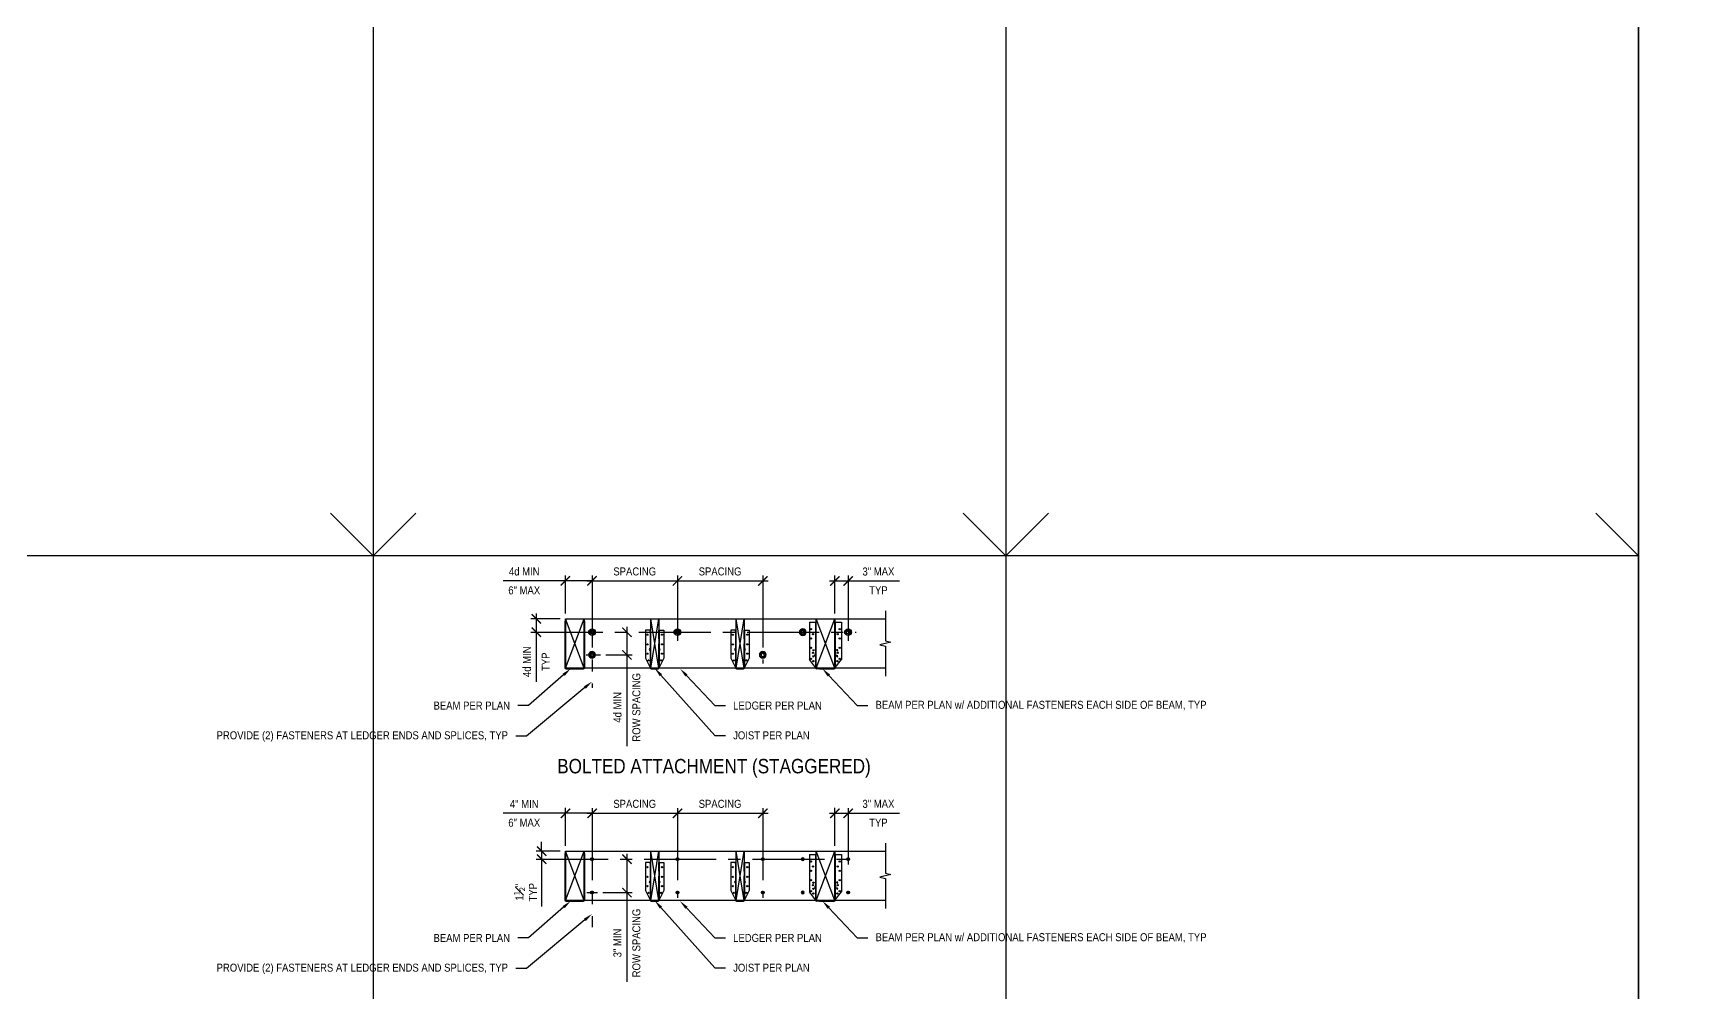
# Model space of a CAD drawing. Header units: inches. Extents: x -16404 to 14624, y -1591 to 16152.
# Drawn here: x 8938.5 to 9251, y 7350.1 to 7529.9 of the extents above; entities that cross this region are included whole.
import ezdxf
from ezdxf import colors
from ezdxf.entities.mleader import LeaderData, LeaderLine
from ezdxf.math import Vec2, Vec3

# ---------------------------------------------------------------- set-up
doc = ezdxf.new("R2010")
doc.units = ezdxf.units.IN
doc.header["$LTSCALE"] = 24
doc.header["$MEASUREMENT"] = 0
doc.linetypes.add('CENTER2', pattern=[1.125, 0.75, -0.125, 0.125, -0.125])
doc.linetypes.add('DASHED2', pattern=[0.375, 0.25, -0.125])
doc.layers.get('0').update_dxf_attribs({"linetype": 'CONTINUOUS'})
doc.layers.get('DefPoints').update_dxf_attribs({"color": 251, "linetype": 'CONTINUOUS'})
doc.layers.add('DESIGNER COMMENTS', color=221, linetype='CONTINUOUS', plot=False)
doc.layers.add('S-ANNO-GRID-NONPLOT', color=251, linetype='CONTINUOUS', plot=False)
for name, color, linetype in [('S-ANNO-DIMS', 2, 'CONTINUOUS'), ('S-ANNO-NOTE', 4, 'CONTINUOUS'), ('S-BOLT', 2, 'CONTINUOUS'), ('S-BREAK', 2, 'CONTINUOUS'), ('S-FASTENERS', 1, 'CONTINUOUS'), ('S-SIMPSON', 2, 'CONTINUOUS'), ('S-TYP DETAIL BLOCKS', 1, 'CONTINUOUS'), ('S-WOOD', 3, 'CONTINUOUS')]:
    doc.layers.add(name, color=color, linetype=linetype)
doc.styles.add('Arial', font='arial.ttf', dxfattribs={"width": 0.85})
doc.dimstyles.new('DIM-16_Se', dxfattribs={"dimscale": 16, "dimtxt": 0.09375, "dimasz": 0.109375, "dimexe": 0.0625, "dimexo": 0.0625, "dimgap": 0.0625, "dimtad": 1, "dimdec": 4, "dimzin": 11, "dimdsep": 46, "dimlunit": 4, "dimtxsty": 'Arial', "dimblk": 'ARCHTICK', "dimcen": 0.125, "dimdle": 0.0625, "dimclrd": 256, "dimclre": 256, "dimclrt": 4, "dimadec": 0, "dimazin": 0, "dimtfac": 0.75, "dimtdec": 4, "dimtmove": 0, "dimatfit": 3, "dimfxl": 1, "dimfrac": 1, "dimtolj": 1, "dimtzin": 0, "dimarcsym": 0})

# ---------------------------------------------------------------- blocks, each defined once
blk = doc.blocks.new('Se_30x42_DETAILS_GRID')
for p, q in [((22.242, 21.75), (22.242, 14.5)), ((29.656, 21.75), (29.656, 14.5)), ((37.07, 21.75), (37.07, 14.5)), ((22.242, 14.5), (22.742, 15)), ((29.656, 14.5), (30.156, 15)), ((22.242, 14.5), (14.828, 14.5)), ((29.656, 14.5), (22.242, 14.5)), ((22.242, 14.5), (22.242, 7.25)), ((37.07, 14.5), (29.656, 14.5)), ((29.656, 14.5), (29.656, 7.25)), ((37.07, 14.5), (37.07, 7.25))]:
    blk.add_line(p, q)
at = {"linetype": 'DASHED2', "ltscale": 0.5}
for p, q in [((22.242, 14.5), (21.742, 15)), ((29.656, 14.5), (29.156, 15)), ((37.07, 14.5), (36.57, 15))]:
    blk.add_line(p, q, dxfattribs=at)
blk = doc.blocks.new('_Open90')
at = {"color": 0, "linetype": 'ByBlock', "lineweight": -2}
for p, q in [((0, 0), (-1, 0)), ((-0.5, 0.5), (0, 0)), ((0, 0), (-0.5, -0.5))]:
    blk.add_line(p, q, dxfattribs=at)
blk = doc.blocks.new('*U121')
blk.add_lwpolyline([(-0.27, 0.47), (-0.55, 0), (-0.27, -0.47), (0.27, -0.47), (0.55, 0), (0.27, 0.47)], close=True)
for radius in [0.625, 0.312]:
    blk.add_circle((0, 0), radius)
blk = doc.blocks.new('HU410-f')
for p, q in [((-3.01, 8.63), (-3.01, 1.62)), ((-3.01, 8.63), (-1.78, 8.63)), ((-1.86, 8.63), (-1.86, 1.05)), ((-1.78, 8.63), (-1.78, 1.05)), ((1.78, 5.06), (1.78, 8.62)), ((1.78, 8.62), (3, 8.62)), ((1.86, 8.62), (1.86, 5.06)), ((3, 8.62), (3, 1.62)), ((1.78, 0.12), (1.78, 5.07)), ((1.86, 5.07), (1.86, 0.12)), ((-1.87, 0.14), (-3.01, 1.62)), ((-1.86, 1.06), (-1.86, 0.12)), ((-1.78, 1.06), (-1.78, 0.12)), ((-1.66, 0), (1.66, 0)), ((-0.9, 0), (-0.9, -0.08)), ((-0.65, 0), (-0.65, -0.08)), ((1.86, 0.14), (3, 1.62)), ((-0.27, -0.08), (-1.67, -0.08)), ((-1.1, -0.08), (1.66, -0.08)), ((-0.31, -0.08), (-0.15, -0.08)), ((0.66, 0), (0.66, -0.08)), ((0.91, 0), (0.91, -0.08))]:
    blk.add_line(p, q)
for points in [[(-2.31, 3.48), (-2.12, 3.43, -0.57735), (-2.11, 3.38), (-2.24, 3.25, -0.57735), (-2.3, 3.26), (-2.34, 3.44, -0.57735)], [(2.29, 3.48), (2.11, 3.43, 0.57735), (2.1, 3.38), (2.23, 3.25, 0.57735), (2.28, 3.26), (2.33, 3.44, 0.57735)], [(-2.31, 2.35), (-2.12, 2.3, -0.57735), (-2.11, 2.25), (-2.24, 2.12, -0.57735), (-2.3, 2.13), (-2.34, 2.32, -0.57735)], [(2.29, 2.35), (2.11, 2.3, 0.57735), (2.1, 2.25), (2.23, 2.12, 0.57735), (2.28, 2.13), (2.33, 2.32, 0.57735)]]:
    blk.add_lwpolyline(points, format="xyb", close=True)
for centre in [(-2.69, 7.32), (-2.31, 6.39), (2.3, 6.39), (2.68, 7.32), (-2.69, 5.57), (-2.69, 3.82), (2.68, 5.57), (2.68, 3.82), (-2.69, 1.77), (-2.31, 2.89), (-2.25, 1.34), (2.24, 1.34), (2.3, 2.89), (2.68, 1.77)]:
    blk.add_circle(centre, 0.109)
for centre, radius, start, end in [((-1.86, 2.5), 0.156, 90, 270), ((-1.66, 0.12), 0.2, 180, 270), ((-1.65, 0.13), 0.125, 180, 269.9927), ((1.66, 0.12), 0.2, 270, 0), ((1.66, 0.12), 0.125, 269.9927, 0), ((1.86, 2.5), 0.156, 270, 90)]:
    blk.add_arc(centre, radius, start, end)
blk = doc.blocks.new('HU210-f')
for p, q in [((-0.860321, 7.235403), (-1.734941, 7.235403)), ((-1.734941, 7.235403), (-1.734941, 1.954167)), ((-0.860321, 7.235403), (-0.860321, 0.20508)), ((-0.860321, 7.167855), (-0.860321, 7.235403)), ((-0.781096, 7.235403), (-0.860321, 7.235403)), ((-0.860321, 7.029283), (-0.860321, 7.167855)), ((-0.781096, 7.029283), (-0.781096, 7.235419)), ((-0.781096, 7.235403), (-0.781096, 0.204167)), ((0.781404, 5.600755), (0.781404, 7.234075)), ((0.781404, 7.234075), (0.860321, 7.234075)), ((0.860321, 7.234075), (0.860321, 5.600755)), ((0.860321, 7.234075), (1.735614, 7.234075)), ((0.860321, 7.167984), (0.860321, 7.234075)), ((1.735614, 7.234075), (1.735614, 1.954167)), ((0.781404, 5.600755), (0.781404, 4.641583)), ((0.781404, 0.204167), (0.781404, 4.641583)), ((0.860321, 5.600755), (0.860321, 4.641583)), ((0.860321, 4.641583), (0.860321, 0.207525)), ((-1.734941, 1.954167), (-0.860321, 0.20508)), ((-0.860321, 0.2), (-0.860321, 0.20508)), ((-0.860321, 0.204167), (-0.781096, 0.204167)), ((-0.660321, 0), (0.660321, 0)), ((-0.656367, 0), (-0.656367, 0.079167)), ((-0.656096, 0.079167), (0.656404, 0.079167)), ((0.656405, 0), (0.656405, 0.079167)), ((0.781404, 0.204167), (0.860321, 0.204167)), ((1.735614, 1.954167), (0.860321, 0.207525)), ((0.860321, 0.2), (0.860321, 0.207525))]:
    blk.add_line(p, q)
for centre in [(-1.359359, 6.362394), (1.360238, 6.362394), (-1.359613, 4.549894), (1.360284, 4.549894), (-1.359472, 2.799894), (-1.172386, 1.549894), (1.173524, 1.549894), (1.360298, 2.799894)]:
    blk.add_circle(centre, 0.109)
for centre, radius, start, end in [((-0.860321, 3.579167), 0.1605, 90, 270), ((0.860321, 3.579167), 0.1605, 270, 90), ((-0.660321, 0.2), 0.2, 180, 270), ((-0.656096, 0.204167), 0.125, 180, 270), ((0.656404, 0.204167), 0.125, 270, 0), ((0.660321, 0.2), 0.2, 270, 0)]:
    blk.add_arc(centre, radius, start, end)
blk = doc.blocks.new('SDS.25 Top')
at = {"layer": 'S-SIMPSON'}
blk.add_lwpolyline([(0.11, -0.19), (0.22, 0), (0.11, 0.19), (-0.11, 0.19), (-0.22, 0), (-0.11, -0.19)], close=True, dxfattribs=at)
for radius in [0.258, 0.186, 0.155]:
    blk.add_circle((0, 0), radius, dxfattribs=at)
blk = doc.blocks.new('_ARCHTICK')
at = {"color": 0, "linetype": 'ByBlock', "const_width": 0.15}
blk.add_lwpolyline([(-0.5, -0.5), (0.5, 0.5)], dxfattribs=at)
blk = doc.blocks.new('*D2569')
at = {"layer": 'DefPoints', "color": 0, "transparency": 16777216}
for p in [(33.05, 103.28), (33.05, 103.28), (28.05, 96.16)]:
    blk.add_point(p, dxfattribs=at)
at = {"layer": 'S-ANNO-DIMS', "lineweight": -2, "transparency": 16777216}
for p, q in [((28.05, 103.28), (16.39, 103.28)), ((33.05, 103.28), (27.05, 103.28)), ((28.05, 97.16), (28.05, 104.28))]:
    blk.add_line(p, q, dxfattribs=at)
at = {"layer": 'S-ANNO-DIMS', "lineweight": -2, "transparency": 16777216, "xscale": 1.75, "yscale": 1.75, "zscale": 1.75, "rotation": 180}
blk.add_blockref('_ARCHTICK', (28.05, 103.28), dxfattribs=at)
at = {"layer": 'S-ANNO-DIMS', "lineweight": -2, "transparency": 16777216, "xscale": 1.75, "yscale": 1.75, "zscale": 1.75}
blk.add_blockref('_ARCHTICK', (33.05, 103.28), dxfattribs=at)
at = {"layer": 'S-ANNO-DIMS', "color": 4, "transparency": 16777216, "char_height": 1.5, "attachment_point": 5, "style": 'Arial'}
for s, insert in [('\\A1;4d MIN', (20.34, 105.04)), ('\\A1;6" MAX', (20.34, 101.51))]:
    blk.add_mtext(s, dxfattribs=dict(at, insert=insert))
blk = doc.blocks.new('*D2570')
at = {"layer": 'DefPoints', "color": 0, "transparency": 16777216}
for p in [(33.05, 103.28), (49.05, 103.28), (49.05, 103.28)]:
    blk.add_point(p, dxfattribs=at)
at = {"layer": 'S-ANNO-DIMS', "lineweight": -2, "transparency": 16777216}
blk.add_line((32.05, 103.28), (50.05, 103.28), dxfattribs=at)
at = {"layer": 'S-ANNO-DIMS', "lineweight": -2, "transparency": 16777216, "xscale": 1.75, "yscale": 1.75, "zscale": 1.75, "rotation": 180}
blk.add_blockref('_ARCHTICK', (33.05, 103.28), dxfattribs=at)
at = {"layer": 'S-ANNO-DIMS', "lineweight": -2, "transparency": 16777216, "xscale": 1.75, "yscale": 1.75, "zscale": 1.75}
blk.add_blockref('_ARCHTICK', (49.05, 103.28), dxfattribs=at)
at = {"layer": 'S-ANNO-DIMS', "color": 4, "transparency": 16777216, "insert": (41.05, 105.05), "char_height": 1.5, "attachment_point": 5, "style": 'Arial'}
blk.add_mtext('\\A1;SPACING', dxfattribs=at)
blk = doc.blocks.new('*D2571')
at = {"layer": 'DefPoints', "color": 0, "transparency": 16777216}
for p in [(49.05, 103.28), (65.05, 103.28), (65.05, 103.28)]:
    blk.add_point(p, dxfattribs=at)
at = {"layer": 'S-ANNO-DIMS', "lineweight": -2, "transparency": 16777216}
blk.add_line((48.05, 103.28), (66.05, 103.28), dxfattribs=at)
at = {"layer": 'S-ANNO-DIMS', "lineweight": -2, "transparency": 16777216, "xscale": 1.75, "yscale": 1.75, "zscale": 1.75, "rotation": 180}
blk.add_blockref('_ARCHTICK', (49.05, 103.28), dxfattribs=at)
at = {"layer": 'S-ANNO-DIMS', "lineweight": -2, "transparency": 16777216, "xscale": 1.75, "yscale": 1.75, "zscale": 1.75}
blk.add_blockref('_ARCHTICK', (65.05, 103.28), dxfattribs=at)
at = {"layer": 'S-ANNO-DIMS', "color": 4, "transparency": 16777216, "insert": (57.05, 105.05), "char_height": 1.5, "attachment_point": 5, "style": 'Arial'}
blk.add_mtext('\\A1;SPACING', dxfattribs=at)
blk = doc.blocks.new('*D2561')
at = {"layer": 'DefPoints', "color": 0, "transparency": 16777216}
for p in [(81.05, 103.28), (81.05, 103.28), (78.55, 96.16)]:
    blk.add_point(p, dxfattribs=at)
at = {"layer": 'S-ANNO-DIMS', "lineweight": -2, "transparency": 16777216}
for p, q in [((77.55, 103.28), (81.05, 103.28)), ((78.55, 97.16), (78.55, 104.28)), ((81.05, 103.28), (90.69, 103.28))]:
    blk.add_line(p, q, dxfattribs=at)
at = {"layer": 'S-ANNO-DIMS', "lineweight": -2, "transparency": 16777216, "xscale": 1.75, "yscale": 1.75, "zscale": 1.75, "rotation": 180}
blk.add_blockref('_ARCHTICK', (78.55, 103.28), dxfattribs=at)
at = {"layer": 'S-ANNO-DIMS', "lineweight": -2, "transparency": 16777216, "xscale": 1.75, "yscale": 1.75, "zscale": 1.75}
blk.add_blockref('_ARCHTICK', (81.05, 103.28), dxfattribs=at)
at = {"layer": 'S-ANNO-DIMS', "color": 4, "transparency": 16777216, "char_height": 1.5, "attachment_point": 5, "style": 'Arial'}
for s, insert in [('\\A1;3" MAX', (86.74, 105.04)), ('\\A1;TYP', (86.74, 101.53))]:
    blk.add_mtext(s, dxfattribs=dict(at, insert=insert))
blk = doc.blocks.new('*D2562')
at = {"layer": 'DefPoints', "color": 0, "transparency": 16777216}
for p in [(28.05, 96.16), (22.6, 93.66), (22.6, 93.66)]:
    blk.add_point(p, dxfattribs=at)
at = {"layer": 'S-ANNO-DIMS', "lineweight": -2, "transparency": 16777216}
for p, q in [((22.6, 97.16), (22.6, 93.66)), ((27.05, 96.16), (21.6, 96.16)), ((22.6, 93.66), (22.6, 84.34))]:
    blk.add_line(p, q, dxfattribs=at)
at = {"layer": 'S-ANNO-DIMS', "lineweight": -2, "transparency": 16777216, "xscale": 1.75, "yscale": 1.75, "zscale": 1.75}
for p, rotation in [((22.6, 96.16), 90), ((22.6, 93.66), 270)]:
    blk.add_blockref('_ARCHTICK', p, dxfattribs=dict(at, rotation=rotation))
at = {"layer": 'S-ANNO-DIMS', "color": 4, "transparency": 16777216, "char_height": 1.5, "attachment_point": 5, "rotation": 90, "style": 'Arial'}
for s, insert in [('\\A1;4d MIN', (20.84, 88.13)), ('\\A1;TYP', (24.35, 88.13))]:
    blk.add_mtext(s, dxfattribs=dict(at, insert=insert))
blk = doc.blocks.new('*D2563')
at = {"layer": 'DefPoints', "color": 0, "transparency": 16777216}
for p in [(33.05, 59.71), (33.05, 59.71), (28.05, 52.6)]:
    blk.add_point(p, dxfattribs=at)
at = {"layer": 'S-ANNO-DIMS', "lineweight": -2, "transparency": 16777216}
for p, q in [((28.05, 59.71), (16.39, 59.71)), ((33.05, 59.71), (27.05, 59.71)), ((28.05, 53.6), (28.05, 60.71))]:
    blk.add_line(p, q, dxfattribs=at)
at = {"layer": 'S-ANNO-DIMS', "lineweight": -2, "transparency": 16777216, "xscale": 1.75, "yscale": 1.75, "zscale": 1.75, "rotation": 180}
blk.add_blockref('_ARCHTICK', (28.05, 59.71), dxfattribs=at)
at = {"layer": 'S-ANNO-DIMS', "lineweight": -2, "transparency": 16777216, "xscale": 1.75, "yscale": 1.75, "zscale": 1.75}
blk.add_blockref('_ARCHTICK', (33.05, 59.71), dxfattribs=at)
at = {"layer": 'S-ANNO-DIMS', "color": 4, "transparency": 16777216, "char_height": 1.5, "attachment_point": 5, "style": 'Arial'}
for s, insert in [('\\A1;4" MIN', (20.34, 61.46)), ('\\A1;6" MAX', (20.34, 57.94))]:
    blk.add_mtext(s, dxfattribs=dict(at, insert=insert))
blk = doc.blocks.new('*D2564')
at = {"layer": 'DefPoints', "color": 0, "transparency": 16777216}
for p in [(33.05, 59.71), (49.05, 59.71), (49.05, 59.71)]:
    blk.add_point(p, dxfattribs=at)
at = {"layer": 'S-ANNO-DIMS', "lineweight": -2, "transparency": 16777216}
blk.add_line((32.05, 59.71), (50.05, 59.71), dxfattribs=at)
at = {"layer": 'S-ANNO-DIMS', "lineweight": -2, "transparency": 16777216, "xscale": 1.75, "yscale": 1.75, "zscale": 1.75, "rotation": 180}
blk.add_blockref('_ARCHTICK', (33.05, 59.71), dxfattribs=at)
at = {"layer": 'S-ANNO-DIMS', "lineweight": -2, "transparency": 16777216, "xscale": 1.75, "yscale": 1.75, "zscale": 1.75}
blk.add_blockref('_ARCHTICK', (49.05, 59.71), dxfattribs=at)
at = {"layer": 'S-ANNO-DIMS', "color": 4, "transparency": 16777216, "insert": (41.05, 61.48), "char_height": 1.5, "attachment_point": 5, "style": 'Arial'}
blk.add_mtext('\\A1;SPACING', dxfattribs=at)
blk = doc.blocks.new('*D2565')
at = {"layer": 'DefPoints', "color": 0, "transparency": 16777216}
for p in [(49.05, 59.71), (65.05, 59.71), (65.05, 59.71)]:
    blk.add_point(p, dxfattribs=at)
at = {"layer": 'S-ANNO-DIMS', "lineweight": -2, "transparency": 16777216}
blk.add_line((48.05, 59.71), (66.05, 59.71), dxfattribs=at)
at = {"layer": 'S-ANNO-DIMS', "lineweight": -2, "transparency": 16777216, "xscale": 1.75, "yscale": 1.75, "zscale": 1.75, "rotation": 180}
blk.add_blockref('_ARCHTICK', (49.05, 59.71), dxfattribs=at)
at = {"layer": 'S-ANNO-DIMS', "lineweight": -2, "transparency": 16777216, "xscale": 1.75, "yscale": 1.75, "zscale": 1.75}
blk.add_blockref('_ARCHTICK', (65.05, 59.71), dxfattribs=at)
at = {"layer": 'S-ANNO-DIMS', "color": 4, "transparency": 16777216, "insert": (57.05, 61.48), "char_height": 1.5, "attachment_point": 5, "style": 'Arial'}
blk.add_mtext('\\A1;SPACING', dxfattribs=at)
blk = doc.blocks.new('*D2566')
at = {"layer": 'DefPoints', "color": 0, "transparency": 16777216}
for p in [(81.05, 59.71), (81.05, 59.71), (78.55, 52.6)]:
    blk.add_point(p, dxfattribs=at)
at = {"layer": 'S-ANNO-DIMS', "lineweight": -2, "transparency": 16777216}
for p, q in [((77.55, 59.71), (81.05, 59.71)), ((78.55, 53.6), (78.55, 60.71)), ((81.05, 59.71), (90.69, 59.71))]:
    blk.add_line(p, q, dxfattribs=at)
at = {"layer": 'S-ANNO-DIMS', "lineweight": -2, "transparency": 16777216, "xscale": 1.75, "yscale": 1.75, "zscale": 1.75, "rotation": 180}
blk.add_blockref('_ARCHTICK', (78.55, 59.71), dxfattribs=at)
at = {"layer": 'S-ANNO-DIMS', "lineweight": -2, "transparency": 16777216, "xscale": 1.75, "yscale": 1.75, "zscale": 1.75}
blk.add_blockref('_ARCHTICK', (81.05, 59.71), dxfattribs=at)
at = {"layer": 'S-ANNO-DIMS', "color": 4, "transparency": 16777216, "char_height": 1.5, "attachment_point": 5, "style": 'Arial'}
for s, insert in [('\\A1;3" MAX', (86.74, 61.48)), ('\\A1;TYP', (86.74, 57.96))]:
    blk.add_mtext(s, dxfattribs=dict(at, insert=insert))
blk = doc.blocks.new('*D2567')
at = {"layer": 'DefPoints', "color": 0, "transparency": 16777216}
for p in [(23.6, 51.1), (23.6, 51.1), (28.05, 52.6)]:
    blk.add_point(p, dxfattribs=at)
at = {"layer": 'S-ANNO-DIMS', "lineweight": -2, "transparency": 16777216}
for p, q in [((23.6, 52.6), (23.6, 54.35)), ((27.05, 52.6), (22.6, 52.6)), ((23.6, 52.6), (23.6, 51.1)), ((23.6, 51.1), (23.6, 42.25))]:
    blk.add_line(p, q, dxfattribs=at)
at = {"layer": 'S-ANNO-DIMS', "lineweight": -2, "transparency": 16777216, "xscale": 1.75, "yscale": 1.75, "zscale": 1.75}
for p, rotation in [((23.6, 52.6), 270), ((23.6, 51.1), 90)]:
    blk.add_blockref('_ARCHTICK', p, dxfattribs=dict(at, rotation=rotation))
at = {"layer": 'S-ANNO-DIMS', "color": 4, "transparency": 16777216, "insert": (20.55, 44.92), "char_height": 1.5, "attachment_point": 5, "rotation": 90, "style": 'Arial'}
blk.add_mtext('\\A1;1{\\H0.7x;\\S1#2;}"\\PTYP', dxfattribs=at)
blk = doc.blocks.new('*D2568')
at = {"layer": 'DefPoints', "color": 0, "transparency": 16777216}
for p in [(39.59, 93.66), (34.63, 89.41), (39.59, 89.41)]:
    blk.add_point(p, dxfattribs=at)
at = {"layer": 'S-ANNO-DIMS', "lineweight": -2, "transparency": 16777216}
for p, q in [((39.59, 94.66), (39.59, 89.41)), ((35.63, 89.41), (40.59, 89.41)), ((39.59, 89.41), (39.59, 72.28))]:
    blk.add_line(p, q, dxfattribs=at)
at = {"layer": 'S-ANNO-DIMS', "lineweight": -2, "transparency": 16777216, "xscale": 1.75, "yscale": 1.75, "zscale": 1.75}
for p, rotation in [((39.59, 93.66), 90), ((39.59, 89.41), 270)]:
    blk.add_blockref('_ARCHTICK', p, dxfattribs=dict(at, rotation=rotation))
at = {"layer": 'S-ANNO-DIMS', "color": 4, "transparency": 16777216, "char_height": 1.5, "attachment_point": 5, "rotation": 90, "style": 'Arial'}
for s, insert in [('\\A1;ROW SPACING', (41.37, 79.58)), ('\\A1;4d MIN ', (37.83, 79.58))]:
    blk.add_mtext(s, dxfattribs=dict(at, insert=insert))
blk = doc.blocks.new('*D2572')
at = {"layer": 'DefPoints', "color": 0, "transparency": 16777216}
for p in [(39.59, 51.1), (34.05, 44.85), (39.59, 44.85)]:
    blk.add_point(p, dxfattribs=at)
at = {"layer": 'S-ANNO-DIMS', "lineweight": -2, "transparency": 16777216}
for p, q in [((39.59, 52.1), (39.59, 44.85)), ((35.05, 44.85), (40.59, 44.85)), ((39.59, 44.85), (39.59, 28.09))]:
    blk.add_line(p, q, dxfattribs=at)
at = {"layer": 'S-ANNO-DIMS', "lineweight": -2, "transparency": 16777216, "xscale": 1.75, "yscale": 1.75, "zscale": 1.75}
for p, rotation in [((39.59, 51.1), 90), ((39.59, 44.85), 270)]:
    blk.add_blockref('_ARCHTICK', p, dxfattribs=dict(at, rotation=rotation))
at = {"layer": 'S-ANNO-DIMS', "color": 4, "transparency": 16777216, "char_height": 1.5, "attachment_point": 5, "rotation": 90, "style": 'Arial'}
for s, insert in [('\\A1;ROW SPACING', (41.37, 35.4)), ('\\A1;3" MIN', (37.82, 35.4))]:
    blk.add_mtext(s, dxfattribs=dict(at, insert=insert))
blk = doc.blocks.new('Se_LEDGER ATTACHMENT')
at = {"layer": 'S-ANNO-NOTE', "color": 1, "linetype": 'CENTER2', "ltscale": 0.75}
for p, q in [((33.0477, 104.27501), (33.0477, 83.20949)), ((49.0477, 104.27501), (49.0477, 92.07435)), ((65.0477, 104.27501), (65.0477, 87.82435)), ((81.0477, 104.27501), (81.0477, 92.07435)), ((21.60052, 93.66126), (82.5477, 93.66126)), ((31.96453, 89.41126), (34.63461, 89.41126)), ((33.0477, 60.70887), (33.0477, 38.39244)), ((49.0477, 60.70887), (49.0477, 43.85766)), ((65.0477, 60.70887), (65.0477, 43.85332)), ((81.0477, 60.70887), (81.0477, 50.09512)), ((22.60052, 51.09512), (82.0477, 51.09512)), ((32.0477, 44.84512), (34.0477, 44.84512))]:
    blk.add_line(p, q, dxfattribs=at)
at = {"layer": 'S-BREAK'}
for points in [[(88.0477, 97.66126), (88.0477, 92.04103), (89.0855, 91.78864), (87.0099, 91.28388), (88.0477, 91.0315), (88.0477, 85.41126)], [(88.0477, 54.09512), (88.0477, 48.47488), (89.0855, 48.2225), (87.0099, 47.71773), (88.0477, 47.46535), (88.0477, 41.84512)]]:
    blk.add_lwpolyline(points, dxfattribs=at)
at = {"layer": 'S-SIMPSON'}
for p, q in [((27.97169, 95.724), (28.0503, 95.72401)), ((27.97169, 95.724), (27.97169, 87.02923)), ((28.0503, 95.72401), (28.0503, 87.03355)), ((31.54514, 95.72359), (31.62407, 95.72359)), ((31.54514, 87.03611), (31.54514, 95.72358)), ((31.62407, 95.72359), (31.62407, 87.03204)), ((28.17169, 86.83204), (31.42407, 86.83204)), ((28.17528, 86.91141), (31.42012, 86.91111)), ((27.97169, 52.15785), (28.0503, 52.15786)), ((27.97169, 52.15785), (27.97169, 43.46309)), ((28.0503, 52.15786), (28.0503, 43.46741)), ((31.54514, 52.15745), (31.62407, 52.15745)), ((31.54514, 43.46997), (31.54514, 52.15744)), ((31.62407, 52.15745), (31.62407, 43.4659)), ((28.17169, 43.2659), (31.42407, 43.2659)), ((28.17528, 43.34527), (31.42012, 43.34497))]:
    blk.add_line(p, q, dxfattribs=at)
for centre, radius, start, end in [((28.17169, 87.03204), 0.2, 180, 270), ((28.1753, 87.03641), 0.125, 180, 269.9927), ((31.42014, 87.03611), 0.125, 269.9927, 0), ((31.42407, 87.03204), 0.2, 270, 0), ((28.17169, 43.4659), 0.2, 180, 270), ((28.1753, 43.47027), 0.125, 180, 269.9927), ((31.42014, 43.46997), 0.125, 269.9927, 0), ((31.42407, 43.4659), 0.2, 270, 0)]:
    blk.add_arc(centre, radius, start, end, dxfattribs=at)
at = {"layer": 'S-WOOD', "color": 2}
for p, q in [((28.0477, 86.91126), (31.5477, 96.16126)), ((31.5477, 86.91126), (28.0477, 96.16126)), ((44.0477, 86.91126), (45.5477, 96.16126)), ((45.5477, 86.91126), (44.0477, 96.16126)), ((60.0477, 86.91126), (61.5477, 96.16126)), ((61.5477, 86.91126), (60.0477, 96.16126)), ((75.0477, 86.91126), (78.5477, 96.16126)), ((78.5477, 86.91126), (75.0477, 96.16126)), ((28.0477, 43.34512), (31.5477, 52.59512)), ((31.5477, 43.34512), (28.0477, 52.59512)), ((44.0477, 43.34512), (45.5477, 52.59512)), ((45.5477, 43.34512), (44.0477, 52.59512)), ((60.0477, 43.34512), (61.5477, 52.59512)), ((61.5477, 43.34512), (60.0477, 52.59512)), ((75.0477, 43.34512), (78.5477, 52.59512)), ((78.5477, 43.34512), (75.0477, 52.59512))]:
    blk.add_line(p, q, dxfattribs=at)
at = {"layer": 'S-WOOD'}
for points in [[(88.0477, 86.91126), (28.0477, 86.91126), (28.0477, 96.16126), (88.0477, 96.16126)], [(88.0477, 43.34512), (28.0477, 43.34512), (28.0477, 52.59512), (88.0477, 52.59512)]]:
    blk.add_lwpolyline(points, dxfattribs=at)
for points in [[(28.0477, 96.16126), (31.5477, 96.16126), (31.5477, 86.91126), (28.0477, 86.91126)], [(44.0477, 96.16126), (45.5477, 96.16126), (45.5477, 86.91126), (44.0477, 86.91126)], [(60.0477, 96.16126), (61.5477, 96.16126), (61.5477, 86.91126), (60.0477, 86.91126)], [(75.0477, 96.16126), (78.5477, 96.16126), (78.5477, 86.91126), (75.0477, 86.91126)], [(28.0477, 52.59512), (31.5477, 52.59512), (31.5477, 43.34512), (28.0477, 43.34512)], [(44.0477, 52.59512), (45.5477, 52.59512), (45.5477, 43.34512), (44.0477, 43.34512)], [(60.0477, 52.59512), (61.5477, 52.59512), (61.5477, 43.34512), (60.0477, 43.34512)], [(75.0477, 52.59512), (78.5477, 52.59512), (78.5477, 43.34512), (75.0477, 43.34512)]]:
    blk.add_lwpolyline(points, close=True, dxfattribs=at)
at = {"layer": 'S-BOLT', "color": 2}
for p in [(33.0477, 93.66126), (49.0477, 93.66126), (81.0477, 93.66126)]:
    blk.add_blockref('*U121', p, dxfattribs=at)
at = {"layer": 'S-BOLT', "color": 2, "xscale": -1}
blk.add_blockref('*U121', (72.5477, 93.66126), dxfattribs=at)
at = {"layer": 'S-BOLT', "color": 2, "xscale": -1, "rotation": 180}
for p in [(33.0477, 89.41126), (65.0477, 89.41126)]:
    blk.add_blockref('*U121', p, dxfattribs=at)
at = {"layer": 'S-FASTENERS'}
for p in [(33.0477, 51.09512), (49.0477, 51.09512), (65.0477, 51.09512), (81.0477, 51.09512), (33.0477, 44.85766), (49.0477, 44.85766), (65.0477, 44.85766), (81.0477, 44.85766)]:
    blk.add_blockref('SDS.25 Top', p, dxfattribs=at)
at = {"layer": 'S-FASTENERS', "xscale": -1}
for p in [(72.5477, 51.09512), (72.5477, 44.85766)]:
    blk.add_blockref('SDS.25 Top', p, dxfattribs=at)
at = {"layer": 'S-SIMPSON'}
for name, p in [('HU210-f', (44.7977, 86.83209)), ('HU210-f', (60.7977, 86.83209)), ('HU410-f', (76.7977, 86.91126)), ('HU210-f', (44.7977, 43.26595)), ('HU210-f', (60.7977, 43.26595)), ('HU410-f', (76.7977, 43.34512))]:
    blk.add_blockref(name, p, dxfattribs=at)
at = {"layer": 'S-ANNO-NOTE', "color": 6, "insert": (55.91214, 66.39577), "char_height": 2.7, "width": 60.1341429, "attachment_point": 8, "style": 'Arial'}
blk.add_mtext('BOLTED ATTACHMENT (STAGGERED)', dxfattribs=at)
at = {"layer": 'S-ANNO-DIMS'}
for base, p1, p2, text, picture, middle in [((33.0477, 103.27501), (28.0477, 96.16126), (33.0477, 103.27501), '4d MIN\\X6" MAX', '*D2569', (20.34139, 103.27501)), ((33.0477, 59.70887), (28.0477, 52.59512), (33.0477, 59.70887), '4" MIN\\X6" MAX', '*D2563', (20.34139, 59.70887))]:
    dim = blk.add_linear_dim(base=base, p1=p1, p2=p2, text=text, dimstyle='DIM-16_Se', dxfattribs=at)
    dim.commit()
    dim.dimension.update_dxf_attribs({"geometry": picture, "text_midpoint": middle, "dimtype": 128})
for base, p1, p2, angle, text, picture, middle in [((81.0477, 103.27501), (78.5477, 96.16126), (81.0477, 103.27501), 180, '3" MAX\\XTYP', '*D2561', (86.74342, 103.27501)), ((22.60052, 93.66126), (28.0477, 96.16126), (22.60052, 93.66126), 90, '4d MIN\\XTYP', '*D2562', (22.60052, 88.12513)), ((81.0477, 59.70887), (78.5477, 52.59512), (81.0477, 59.70887), 180, '3" MAX\\XTYP', '*D2566', (86.74342, 59.70887)), ((23.60052, 51.09512), (28.0477, 52.59512), (23.60052, 51.09512), 90, '1{\\H0.7x;\\S1#2;}"\\PTYP', '*D2567', (20.54622, 44.92266))]:
    dim = blk.add_linear_dim(base=base, p1=p1, p2=p2, angle=angle, text=text, dimstyle='DIM-16_Se', dxfattribs=at)
    dim.commit()
    dim.dimension.update_dxf_attribs({"geometry": picture, "text_midpoint": middle})
for base, p1, p2, picture, middle in [((49.0477, 103.27501), (33.0477, 103.27501), (49.0477, 103.27501), '*D2570', (41.0477, 105.05059)), ((65.0477, 103.27501), (49.0477, 103.27501), (65.0477, 103.27501), '*D2571', (57.0477, 105.05059)), ((49.0477, 59.70887), (33.0477, 59.70887), (49.0477, 59.70887), '*D2564', (41.0477, 61.48445)), ((65.0477, 59.70887), (49.0477, 59.70887), (65.0477, 59.70887), '*D2565', (57.0477, 61.48445))]:
    dim = blk.add_linear_dim(base=base, p1=p1, p2=p2, text='SPACING', dimstyle='DIM-16_Se', dxfattribs=at)
    dim.commit()
    dim.dimension.update_dxf_attribs({"geometry": picture, "text_midpoint": middle})
for base, p1, p2, text, picture, middle in [((39.5898, 89.41126), (39.5898, 93.66126), (34.63461, 89.41126), '4d MIN \\XROW SPACING', '*D2568', (39.5898, 79.58424)), ((39.5898, 44.84512), (39.5898, 51.09512), (34.0477, 44.84512), '3" MIN\\XROW SPACING', '*D2572', (39.5898, 35.39576))]:
    dim = blk.add_linear_dim(base=base, p1=p1, p2=p2, angle=90, text=text, dimstyle='DIM-16_Se', dxfattribs=at)
    dim.commit()
    dim.dimension.update_dxf_attribs({"geometry": picture, "text_midpoint": middle, "dimtype": 128})
at = {"layer": 'S-ANNO-NOTE'}
ml = blk.add_multileader_mtext('Standard', dxfattribs=at)
ml.set_content('\\A1;BEAM PER PLAN', color=4, style='Arial')
ml.set_leader_properties(color=2)
ml.build(insert=Vec2(0, 0))
ml.multileader.update_dxf_attribs({"dogleg_length": 0.36, "arrow_head_size": 1.75, "scale": 16})
ctx = ml.context
ctx.base_point, ctx.scale, ctx.char_height, ctx.arrow_head_size, ctx.landing_gap_size, ctx.plane_origin = Vec3(2.16519, 79.90744), 16, 1.5, 1.75, 1.44, Vec3(66.23412, 377.14815)
ctx.text_align_type = 2
notes = []
notes.append((ctx, [(0, (1, 1, 0), (21.12151, 79.90744), (-1, 0), 2, [(0, [(29.04276, 86.832)], 0, [])])]))
ctx.mtext.insert, ctx.mtext.width, ctx.mtext.alignment, ctx.mtext.flow_direction = Vec3(17.68151, 80.65795), 32.7831539, 3, 5
ml = blk.add_multileader_mtext('Standard', dxfattribs=at)
ml.set_content('\\A1;PROVIDE (2) FASTENERS AT LEDGER ENDS AND SPLICES, TYP', color=4, style='Arial')
ml.set_leader_properties(color=2)
ml.build(insert=Vec2(0, 0))
ml.multileader.update_dxf_attribs({"dogleg_length": 0.36, "arrow_head_size": 1.75, "scale": 16})
ctx = ml.context
ctx.base_point, ctx.scale, ctx.char_height, ctx.arrow_head_size, ctx.landing_gap_size, ctx.plane_origin = Vec3(-5.78838, 74.19183), 16, 1.5, 1.75, 1.44, Vec3(66.23412, 371.43254)
ctx.text_align_type = 2
notes.append((ctx, [(0, (1, 1, 0), (20.73357, 74.19183), (-1, 0), 2, [(0, [(33.0477, 84.41265)], 0, [])])]))
ctx.mtext.insert, ctx.mtext.width, ctx.mtext.alignment, ctx.mtext.flow_direction = Vec3(17.29357, 75.09019), 23.6664615, 3, 5
ml = blk.add_multileader_mtext('Standard', dxfattribs=at)
ml.set_content('\\A1;JOIST PER PLAN', color=4, style='Arial')
ml.set_leader_properties(color=2)
ml.build(insert=Vec2(0, 0))
ml.multileader.update_dxf_attribs({"dogleg_length": 0.36, "arrow_head_size": 1.75, "scale": 16})
ctx = ml.context
ctx.base_point, ctx.scale, ctx.char_height, ctx.arrow_head_size, ctx.landing_gap_size, ctx.plane_origin = Vec3(58.066, 74.3176), 16, 1.5, 1.75, 1.44, Vec3(12.35921, 370.55831)
notes.append((ctx, [(0, (1, 1, 0), (56.066, 74.3176), (1, 0), 2, [(0, [(44.7977, 86.91126)], 0, [])])]))
ctx.mtext.insert, ctx.mtext.width, ctx.mtext.defined_height, ctx.mtext.flow_direction = Vec3(59.506, 75.08039), 20.8330261, 8.21028, 5
ml = blk.add_multileader_mtext('Standard', dxfattribs=at)
ml.set_content('\\A1;LEDGER PER PLAN', color=4, style='Arial')
ml.set_leader_properties(color=2)
ml.build(insert=Vec2(0, 0))
ml.multileader.update_dxf_attribs({"dogleg_length": 0.36, "arrow_head_size": 1.75, "scale": 16})
ctx = ml.context
ctx.base_point, ctx.scale, ctx.char_height, ctx.arrow_head_size, ctx.landing_gap_size, ctx.plane_origin = Vec3(58.066, 79.90744), 16, 1.5, 1.75, 1.44, Vec3(12.35921, 377.14815)
notes.append((ctx, [(0, (1, 1, 0), (56.066, 79.90744), (1, 0), 2, [(0, [(49.55058, 86.832)], 0, [])])]))
ctx.mtext.insert, ctx.mtext.width, ctx.mtext.defined_height, ctx.mtext.flow_direction = Vec3(59.506, 80.67023), 17.9257143, 8.21028, 5
ml = blk.add_multileader_mtext('Standard', dxfattribs=at)
ml.set_content('\\A1;BEAM PER PLAN w/ ADDITIONAL FASTENERS EACH SIDE OF BEAM, TYP', color=4, style='Arial')
ml.set_leader_properties(color=2)
ml.build(insert=Vec2(0, 0))
ml.multileader.update_dxf_attribs({"dogleg_length": 0.36, "arrow_head_size": 1.75, "scale": 16})
ctx = ml.context
ctx.base_point, ctx.scale, ctx.char_height, ctx.arrow_head_size, ctx.landing_gap_size, ctx.plane_origin = Vec3(84.76132, 79.90744), 16, 1.5, 1.75, 1.44, Vec3(39.05453, 377.14815)
notes.append((ctx, [(0, (1, 1, 0), (82.76132, 79.90744), (1, 0), 2, [(0, [(76.2459, 86.832)], 0, [])])]))
ctx.mtext.insert, ctx.mtext.width, ctx.mtext.flow_direction = Vec3(86.20132, 80.8058), 25.8185714, 5
ml = blk.add_multileader_mtext('Standard', dxfattribs=at)
ml.set_content('\\A1;BEAM PER PLAN', color=4, style='Arial')
ml.set_leader_properties(color=2)
ml.build(insert=Vec2(0, 0))
ml.multileader.update_dxf_attribs({"dogleg_length": 0.36, "arrow_head_size": 1.75, "scale": 16})
ctx = ml.context
ctx.base_point, ctx.scale, ctx.char_height, ctx.arrow_head_size, ctx.landing_gap_size, ctx.plane_origin = Vec3(2.16519, 36.3413), 16, 1.5, 1.75, 1.44, Vec3(66.23412, 333.58201)
ctx.text_align_type = 2
notes.append((ctx, [(0, (1, 1, 0), (21.12151, 36.3413), (-1, 0), 2, [(0, [(29.04276, 43.26586)], 0, [])])]))
ctx.mtext.insert, ctx.mtext.width, ctx.mtext.alignment, ctx.mtext.flow_direction = Vec3(17.68151, 37.09181), 32.7831539, 3, 5
ml = blk.add_multileader_mtext('Standard', dxfattribs=at)
ml.set_content('\\A1;PROVIDE (2) FASTENERS AT LEDGER ENDS AND SPLICES, TYP', color=4, style='Arial')
ml.set_leader_properties(color=2)
ml.build(insert=Vec2(0, 0))
ml.multileader.update_dxf_attribs({"dogleg_length": 0.36, "arrow_head_size": 1.75, "scale": 16})
ctx = ml.context
ctx.base_point, ctx.scale, ctx.char_height, ctx.arrow_head_size, ctx.landing_gap_size, ctx.plane_origin = Vec3(-5.78838, 30.62569), 16, 1.5, 1.75, 1.44, Vec3(66.23412, 327.8664)
ctx.text_align_type = 2
notes.append((ctx, [(0, (1, 1, 0), (20.73357, 30.62569), (-1, 0), 2, [(0, [(33.0477, 40.8465)], 0, [])])]))
ctx.mtext.insert, ctx.mtext.width, ctx.mtext.alignment, ctx.mtext.flow_direction = Vec3(17.29357, 31.52405), 23.6935714, 3, 5
ml = blk.add_multileader_mtext('Standard', dxfattribs=at)
ml.set_content('\\A1;JOIST PER PLAN', color=4, style='Arial')
ml.set_leader_properties(color=2)
ml.build(insert=Vec2(0, 0))
ml.multileader.update_dxf_attribs({"dogleg_length": 0.36, "arrow_head_size": 1.75, "scale": 16})
ctx = ml.context
ctx.base_point, ctx.scale, ctx.char_height, ctx.arrow_head_size, ctx.landing_gap_size, ctx.plane_origin = Vec3(58.066, 30.75146), 16, 1.5, 1.75, 1.44, Vec3(12.35921, 326.99217)
notes.append((ctx, [(0, (1, 1, 0), (56.066, 30.75146), (1, 0), 2, [(0, [(44.7977, 43.34512)], 0, [])])]))
ctx.mtext.insert, ctx.mtext.width, ctx.mtext.defined_height, ctx.mtext.flow_direction = Vec3(59.506, 31.51425), 20.8330261, 8.21028, 5
ml = blk.add_multileader_mtext('Standard', dxfattribs=at)
ml.set_content('\\A1;LEDGER PER PLAN', color=4, style='Arial')
ml.set_leader_properties(color=2)
ml.build(insert=Vec2(0, 0))
ml.multileader.update_dxf_attribs({"dogleg_length": 0.36, "arrow_head_size": 1.75, "scale": 16})
ctx = ml.context
ctx.base_point, ctx.scale, ctx.char_height, ctx.arrow_head_size, ctx.landing_gap_size, ctx.plane_origin = Vec3(58.066, 36.3413), 16, 1.5, 1.75, 1.44, Vec3(12.35921, 333.58201)
notes.append((ctx, [(0, (1, 1, 0), (56.066, 36.3413), (1, 0), 2, [(0, [(49.55058, 43.26586)], 0, [])])]))
ctx.mtext.insert, ctx.mtext.width, ctx.mtext.defined_height, ctx.mtext.flow_direction = Vec3(59.506, 37.10409), 17.9257143, 8.21028, 5
ml = blk.add_multileader_mtext('Standard', dxfattribs=at)
ml.set_content('\\A1;BEAM PER PLAN w/ ADDITIONAL FASTENERS EACH SIDE OF BEAM, TYP', color=4, style='Arial')
ml.set_leader_properties(color=2)
ml.build(insert=Vec2(0, 0))
ml.multileader.update_dxf_attribs({"dogleg_length": 0.36, "arrow_head_size": 1.75, "scale": 16})
ctx = ml.context
ctx.base_point, ctx.scale, ctx.char_height, ctx.arrow_head_size, ctx.landing_gap_size, ctx.plane_origin = Vec3(84.76132, 36.3413), 16, 1.5, 1.75, 1.44, Vec3(39.05453, 333.58201)
notes.append((ctx, [(0, (1, 1, 0), (82.76132, 36.3413), (1, 0), 2, [(0, [(76.2459, 43.26586)], 0, [])])]))
ctx.mtext.insert, ctx.mtext.width, ctx.mtext.flow_direction = Vec3(86.20132, 37.23966), 25.8185714, 5
for ctx, leaders in notes:
    for number, flags, end, landing, length, lines in leaders:
        leader = LeaderData()
        leader.index, (leader.has_last_leader_line, leader.has_dogleg_vector, leader.attachment_direction) = number, flags
        leader.last_leader_point, leader.dogleg_vector, leader.dogleg_length = Vec3(end), Vec3(landing), length
        for number, points, colour, breaks in lines:
            line = LeaderLine()
            line.index, line.vertices, line.color, line.breaks = number, Vec3.list(points), colors.encode_raw_color(colour), breaks
            leader.lines.append(line)
        ctx.leaders.append(leader)

msp = doc.modelspace()

# ---------------------------------------------------------------- linework, layer by layer
at = {"layer": 'S-ANNO-GRID-NONPLOT'}
msp.add_line((9239.38816, 0), (9239.38816, 7896), dxfattribs=at)

# ---------------------------------------------------------------- block references
at = {"layer": 'S-ANNO-GRID-NONPLOT', "xscale": 16, "yscale": 16, "zscale": 16}
msp.add_blockref('Se_30x42_DETAILS_GRID', (8646.27297, 7200), dxfattribs=at)
at = {"layer": 'S-TYP DETAIL BLOCKS'}
msp.add_blockref('Se_LEDGER ATTACHMENT', (9010.14208, 7324), dxfattribs=at)

# ---------------------------------------------------------------- leaders
at = {"layer": 'DESIGNER COMMENTS'}
ml = msp.add_multileader_mtext('Standard', dxfattribs=at)
ml.set_content('\\A1;{\\L\\C256;IMPORTANT DESIGNER NOTE:\\l IF YOUR LEDGER DOES NOT ALLOW FOR THE FULL DEPTH OF NAILS SPECIFIED IN THIS CHART.  USE THE CHART TO THE RIGHT AND APPLY ALLOWABLE LOAD REDUCTION FACTOR (REF. PG. 22 OF SIMPSON CATALOG C-C-2019)}', color=4, style='Arial')
ml.set_leader_properties(color=256)
ml.set_arrow_properties(name='OPEN90')
ml.build(insert=Vec2(0, 0))
ml.multileader.update_dxf_attribs({"dogleg_length": 0.36, "arrow_head_size": 5.25, "scale": 48})
ctx = ml.context
ctx.base_point, ctx.scale, ctx.char_height, ctx.arrow_head_size, ctx.landing_gap_size, ctx.plane_origin = Vec3(7749.57679, 7516.2281), 48, 6, 5.25, 4.32, Vec3(7940.50091, 7764.19966)
notes = []
notes.append((ctx, [(0, (0, 0, 0), (0, 0), (1, 0), 1, [])]))
ctx.mtext.insert, ctx.mtext.width, ctx.mtext.defined_height, ctx.mtext.flow_direction = Vec3(7753.89679, 7520.11009), 143.1324041, 28.50097, 5
for ctx, leaders in notes:
    for number, flags, end, landing, length, lines in leaders:
        leader = LeaderData()
        leader.index, (leader.has_last_leader_line, leader.has_dogleg_vector, leader.attachment_direction) = number, flags
        leader.last_leader_point, leader.dogleg_vector, leader.dogleg_length = Vec3(end), Vec3(landing), length
        for number, points, colour, breaks in lines:
            line = LeaderLine()
            line.index, line.vertices, line.color, line.breaks = number, Vec3.list(points), colors.encode_raw_color(colour), breaks
            leader.lines.append(line)
        ctx.leaders.append(leader)

doc.saveas('drawing.dxf')
